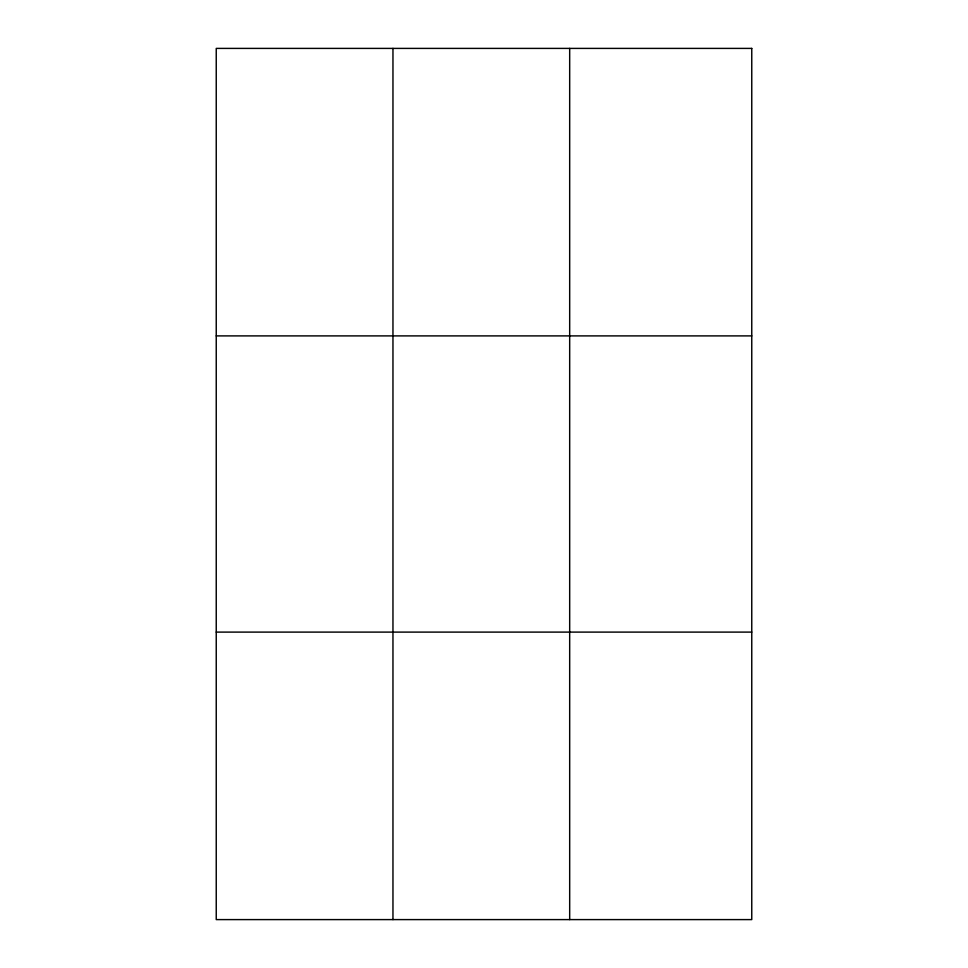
<?xml version="1.0" encoding="UTF-8"?>
<svg xmlns="http://www.w3.org/2000/svg" width="968" height="968" viewBox="0 0 968 968"><rect width="100%" height="100%" fill="white"/><g stroke="black" fill="none" stroke-linecap="round" stroke-linejoin="round"><path stroke-width="1.45" d="M392.96 919.6L392.96 48.4M569.68 919.6L569.68 48.4M216.239 335.896L751.761 335.896M216.239 632.104L751.761 632.104M751.761 48.4L751.761 919.6L216.239 919.6L216.239 48.4L751.761 48.4"/></g></svg>
